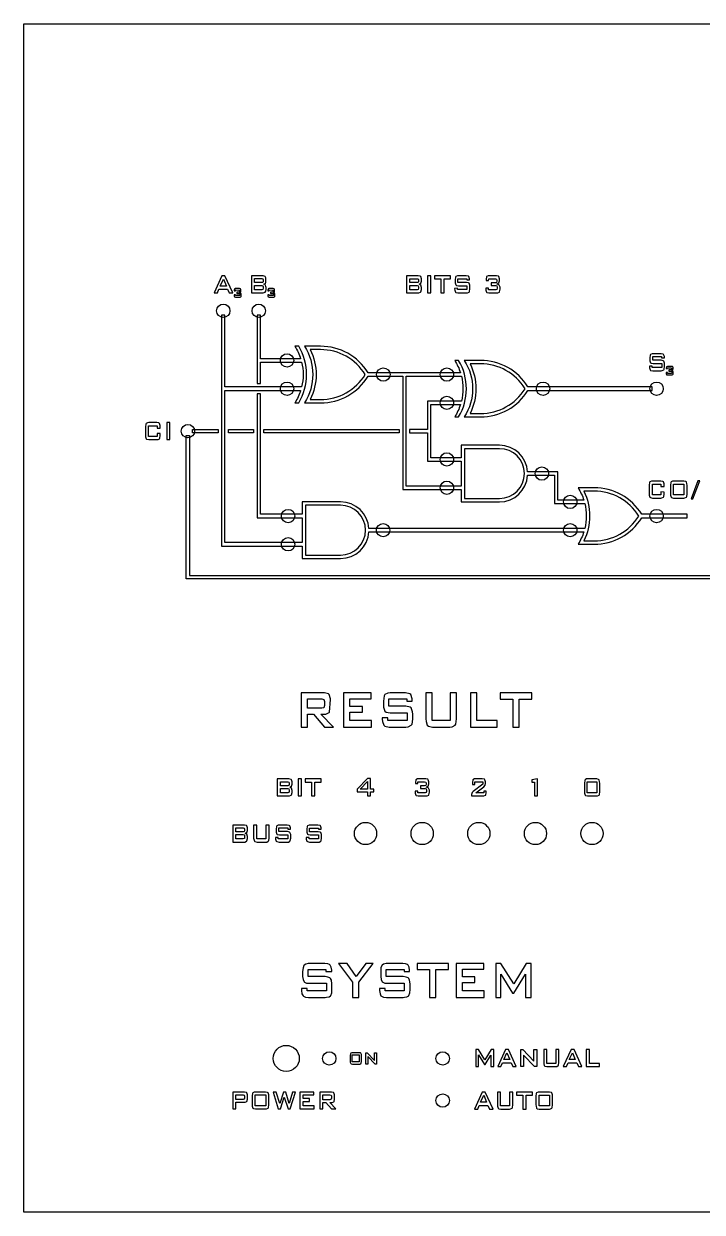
# Model space of a CAD drawing. Header units: inches. Extents: x 17631.1 to 17696.1, y 16284.5 to 16310.9.
# Drawn here: x 17631.11 to 17637.1, y 16300.4 to 16310.9 of the extents above; entities that cross this region are included whole.
import ezdxf

# ---------------------------------------------------------------- set-up
doc = ezdxf.new("R2010")
doc.units = ezdxf.units.IN
doc.header["$MEASUREMENT"] = 0

msp = doc.modelspace()

# ---------------------------------------------------------------- linework, layer by layer
at = {"color": 1}
msp.add_lwpolyline([(17631.109, 16310.904), (17654.609, 16310.904), (17654.609, 16300.404), (17631.109, 16300.404)], close=True, dxfattribs=at)
at = {"color": 2, "linetype": 'ByBlock'}
for points in [[(17632.818, 16308.527), (17632.832, 16308.559), (17632.908, 16308.559), (17632.923, 16308.527), (17632.954, 16308.527), (17632.885, 16308.677), (17632.858, 16308.677), (17632.79, 16308.527)], [(17632.897, 16308.587), (17632.844, 16308.587), (17632.871, 16308.648)], [(17633.239, 16308.534), (17633.24, 16308.534), (17633.246, 16308.543), (17633.248, 16308.556), (17633.248, 16308.575), (17633.247, 16308.584), (17633.243, 16308.595), (17633.237, 16308.6), (17633.227, 16308.604), (17633.234, 16308.606), (17633.242, 16308.612), (17633.245, 16308.617), (17633.247, 16308.63), (17633.247, 16308.648), (17633.246, 16308.66), (17633.241, 16308.67), (17633.241, 16308.671), (17633.232, 16308.675), (17633.221, 16308.677), (17633.118, 16308.677), (17633.118, 16308.527), (17633.213, 16308.527), (17633.221, 16308.527), (17633.232, 16308.53)], [(17633.145, 16308.617), (17633.145, 16308.653), (17633.209, 16308.653), (17633.219, 16308.65), (17633.222, 16308.642), (17633.222, 16308.628), (17633.219, 16308.619), (17633.209, 16308.617)], [(17634.585, 16308.527), (17634.597, 16308.528), (17634.612, 16308.534), (17634.615, 16308.537), (17634.62, 16308.556), (17634.62, 16308.575), (17634.615, 16308.595), (17634.614, 16308.596), (17634.598, 16308.604), (17634.614, 16308.612), (17634.619, 16308.629), (17634.619, 16308.652), (17634.613, 16308.67), (17634.609, 16308.673), (17634.592, 16308.677), (17634.489, 16308.677), (17634.489, 16308.527)], [(17634.591, 16308.619), (17634.581, 16308.617), (17634.517, 16308.617), (17634.517, 16308.652), (17634.581, 16308.652), (17634.591, 16308.65), (17634.593, 16308.642), (17634.593, 16308.628)], [(17634.674, 16308.527), (17634.702, 16308.527), (17634.702, 16308.677), (17634.674, 16308.677)], [(17634.875, 16308.65), (17634.875, 16308.677), (17634.736, 16308.677), (17634.736, 16308.65), (17634.791, 16308.65), (17634.791, 16308.527), (17634.819, 16308.527), (17634.819, 16308.65)], [(17633.145, 16308.592), (17633.21, 16308.592), (17633.22, 16308.589), (17633.222, 16308.579), (17633.222, 16308.567), (17633.22, 16308.557), (17633.219, 16308.556), (17633.209, 16308.554), (17633.145, 16308.554)], [(17634.594, 16308.578), (17634.594, 16308.567), (17634.591, 16308.557), (17634.581, 16308.554), (17634.517, 16308.554), (17634.517, 16308.592), (17634.581, 16308.592), (17634.591, 16308.59)], [(17632.285, 16307.353), (17632.285, 16307.331), (17632.313, 16307.33), (17632.313, 16307.344), (17632.313, 16307.355), (17632.307, 16307.372), (17632.302, 16307.377), (17632.284, 16307.38), (17632.212, 16307.38), (17632.202, 16307.379), (17632.188, 16307.372), (17632.185, 16307.367), (17632.182, 16307.344), (17632.182, 16307.265), (17632.183, 16307.254), (17632.188, 16307.238), (17632.193, 16307.233), (17632.212, 16307.23), (17632.284, 16307.23), (17632.294, 16307.231), (17632.307, 16307.238), (17632.31, 16307.243), (17632.313, 16307.265), (17632.313, 16307.283), (17632.285, 16307.283), (17632.285, 16307.258), (17632.21, 16307.258), (17632.21, 16307.353)], [(17632.371, 16307.23), (17632.399, 16307.23), (17632.399, 16307.38), (17632.371, 16307.38)], [(17632.573, 16306.03), (17636.784, 16306.03), (17638.036, 16306.03), (17638.036, 16306), (17636.784, 16306), (17632.543, 16306), (17632.543, 16307.266), (17632.573, 16307.266)], [(17632.825, 16307.32), (17632.825, 16307.29), (17632.597, 16307.29), (17632.597, 16307.32)], [(17633.138, 16307.32), (17633.138, 16307.29), (17632.915, 16307.29), (17632.915, 16307.32)], [(17636.761, 16306.84), (17636.756, 16306.857), (17636.751, 16306.861), (17636.732, 16306.864), (17636.66, 16306.864), (17636.65, 16306.864), (17636.637, 16306.857), (17636.634, 16306.851), (17636.631, 16306.829), (17636.631, 16306.749), (17636.631, 16306.739), (17636.637, 16306.722), (17636.642, 16306.718), (17636.66, 16306.714), (17636.732, 16306.714), (17636.742, 16306.715), (17636.756, 16306.722), (17636.759, 16306.727), (17636.762, 16306.749), (17636.762, 16306.767), (17636.734, 16306.768), (17636.734, 16306.742), (17636.658, 16306.742), (17636.658, 16306.837), (17636.734, 16306.837), (17636.734, 16306.815), (17636.762, 16306.815), (17636.762, 16306.829)], [(17636.959, 16306.722), (17636.962, 16306.727), (17636.965, 16306.749), (17636.965, 16306.829), (17636.964, 16306.84), (17636.959, 16306.857), (17636.953, 16306.861), (17636.935, 16306.864), (17636.846, 16306.864), (17636.836, 16306.864), (17636.823, 16306.857), (17636.82, 16306.851), (17636.817, 16306.829), (17636.817, 16306.749), (17636.817, 16306.739), (17636.823, 16306.722), (17636.828, 16306.718), (17636.846, 16306.714), (17636.935, 16306.714), (17636.945, 16306.715)], [(17636.845, 16306.837), (17636.937, 16306.837), (17636.937, 16306.742), (17636.845, 16306.742)]]:
    msp.add_lwpolyline(points, close=True, dxfattribs=at)
at = {"color": 2, "linetype": 'ByBlock', "flags": 128}
for points in [[(17635.045, 16308.644), (17635.044, 16308.652), (17635.038, 16308.67), (17635.034, 16308.674), (17635.015, 16308.677), (17634.947, 16308.677), (17634.937, 16308.676), (17634.924, 16308.67), (17634.92, 16308.664), (17634.917, 16308.642), (17634.917, 16308.625), (17634.918, 16308.614), (17634.924, 16308.597), (17634.928, 16308.593), (17634.947, 16308.59), (17635.021, 16308.59), (17635.021, 16308.555), (17634.937, 16308.555), (17634.937, 16308.567), (17634.912, 16308.566), (17634.912, 16308.563), (17634.913, 16308.551), (17634.919, 16308.534), (17634.924, 16308.53), (17634.942, 16308.527), (17635.017, 16308.527), (17635.027, 16308.528), (17635.04, 16308.534), (17635.043, 16308.54), (17635.046, 16308.563), (17635.046, 16308.594), (17635.04, 16308.611), (17635.035, 16308.615), (17635.017, 16308.619), (17634.941, 16308.619), (17634.941, 16308.651), (17635.021, 16308.651), (17635.021, 16308.641), (17635.045, 16308.641)], [(17635.303, 16308.67), (17635.3, 16308.673), (17635.282, 16308.676), (17635.209, 16308.676), (17635.195, 16308.67), (17635.193, 16308.668), (17635.19, 16308.647), (17635.19, 16308.637), (17635.213, 16308.637), (17635.214, 16308.652), (17635.272, 16308.651), (17635.281, 16308.648), (17635.284, 16308.637), (17635.284, 16308.63), (17635.281, 16308.619), (17635.272, 16308.616), (17635.236, 16308.616), (17635.236, 16308.592), (17635.277, 16308.592), (17635.286, 16308.589), (17635.288, 16308.578), (17635.288, 16308.567), (17635.286, 16308.556), (17635.277, 16308.553), (17635.212, 16308.553), (17635.212, 16308.568), (17635.187, 16308.568), (17635.187, 16308.55), (17635.193, 16308.533), (17635.197, 16308.53), (17635.215, 16308.527), (17635.293, 16308.527), (17635.308, 16308.534), (17635.31, 16308.537), (17635.314, 16308.558), (17635.314, 16308.578), (17635.307, 16308.596), (17635.303, 16308.599), (17635.286, 16308.605), (17635.289, 16308.606), (17635.304, 16308.614), (17635.309, 16308.633), (17635.309, 16308.652)], [(17633.023, 16308.561), (17633.021, 16308.563), (17633.012, 16308.564), (17632.976, 16308.564), (17632.969, 16308.561), (17632.968, 16308.56), (17632.966, 16308.549), (17632.966, 16308.545), (17632.978, 16308.545), (17632.978, 16308.552), (17633.008, 16308.551), (17633.012, 16308.55), (17633.013, 16308.545), (17633.013, 16308.541), (17633.012, 16308.535), (17633.008, 16308.534), (17632.99, 16308.534), (17632.99, 16308.522), (17633.01, 16308.522), (17633.015, 16308.52), (17633.016, 16308.515), (17633.016, 16308.509), (17633.015, 16308.504), (17633.01, 16308.502), (17632.977, 16308.502), (17632.977, 16308.51), (17632.965, 16308.51), (17632.965, 16308.501), (17632.968, 16308.492), (17632.97, 16308.491), (17632.979, 16308.489), (17633.018, 16308.489), (17633.025, 16308.493), (17633.027, 16308.494), (17633.028, 16308.505), (17633.028, 16308.515), (17633.025, 16308.524), (17633.023, 16308.525), (17633.014, 16308.528), (17633.016, 16308.529), (17633.023, 16308.533), (17633.026, 16308.542), (17633.026, 16308.552)], [(17633.32, 16308.561), (17633.319, 16308.563), (17633.31, 16308.564), (17633.273, 16308.564), (17633.266, 16308.561), (17633.265, 16308.56), (17633.264, 16308.55), (17633.264, 16308.545), (17633.275, 16308.545), (17633.276, 16308.552), (17633.305, 16308.551), (17633.309, 16308.55), (17633.311, 16308.545), (17633.311, 16308.541), (17633.309, 16308.536), (17633.305, 16308.534), (17633.287, 16308.534), (17633.287, 16308.522), (17633.307, 16308.522), (17633.312, 16308.521), (17633.313, 16308.515), (17633.313, 16308.51), (17633.312, 16308.504), (17633.307, 16308.503), (17633.275, 16308.503), (17633.275, 16308.51), (17633.262, 16308.51), (17633.262, 16308.501), (17633.265, 16308.492), (17633.267, 16308.491), (17633.276, 16308.489), (17633.316, 16308.489), (17633.323, 16308.493), (17633.324, 16308.495), (17633.326, 16308.505), (17633.326, 16308.515), (17633.322, 16308.524), (17633.32, 16308.525), (17633.312, 16308.529), (17633.313, 16308.529), (17633.321, 16308.533), (17633.323, 16308.543), (17633.323, 16308.552)], [(17636.838, 16307.873), (17636.836, 16307.875), (17636.827, 16307.876), (17636.791, 16307.876), (17636.784, 16307.873), (17636.783, 16307.872), (17636.781, 16307.862), (17636.781, 16307.857), (17636.792, 16307.857), (17636.793, 16307.864), (17636.822, 16307.863), (17636.827, 16307.862), (17636.828, 16307.857), (17636.828, 16307.853), (17636.827, 16307.848), (17636.822, 16307.846), (17636.804, 16307.846), (17636.804, 16307.834), (17636.824, 16307.834), (17636.829, 16307.833), (17636.83, 16307.827), (17636.83, 16307.822), (17636.829, 16307.816), (17636.824, 16307.815), (17636.792, 16307.815), (17636.792, 16307.822), (17636.78, 16307.822), (17636.78, 16307.813), (17636.783, 16307.805), (17636.784, 16307.803), (17636.794, 16307.801), (17636.833, 16307.801), (17636.84, 16307.805), (17636.841, 16307.807), (17636.843, 16307.817), (17636.843, 16307.827), (17636.839, 16307.836), (17636.838, 16307.837), (17636.829, 16307.841), (17636.831, 16307.841), (17636.838, 16307.845), (17636.841, 16307.855), (17636.841, 16307.864)], [(17637.06, 16306.866), (17637, 16306.706), (17637.015, 16306.706), (17637.076, 16306.866)], [(17633.764, 16304.915), (17633.764, 16304.88), (17633.758, 16304.861), (17633.739, 16304.856), (17633.614, 16304.856), (17633.614, 16304.939), (17633.739, 16304.939), (17633.758, 16304.935)], [(17633.987, 16304.748), (17633.987, 16304.822), (17634.098, 16304.822), (17634.098, 16304.873), (17633.987, 16304.873), (17633.987, 16304.94), (17634.177, 16304.94), (17634.177, 16304.992), (17633.931, 16304.992), (17633.931, 16304.691), (17634.18, 16304.691), (17634.18, 16304.748)], [(17634.539, 16304.925), (17634.538, 16304.941), (17634.527, 16304.977), (17634.517, 16304.985), (17634.48, 16304.992), (17634.344, 16304.992), (17634.323, 16304.989), (17634.297, 16304.977), (17634.29, 16304.965), (17634.284, 16304.92), (17634.284, 16304.887), (17634.285, 16304.865), (17634.297, 16304.831), (17634.307, 16304.823), (17634.344, 16304.816), (17634.494, 16304.816), (17634.494, 16304.748), (17634.324, 16304.748), (17634.324, 16304.771), (17634.274, 16304.771), (17634.274, 16304.761), (17634.275, 16304.74), (17634.287, 16304.706), (17634.297, 16304.698), (17634.334, 16304.691), (17634.482, 16304.691), (17634.503, 16304.692), (17634.53, 16304.706), (17634.537, 16304.717), (17634.543, 16304.761), (17634.543, 16304.804), (17634.542, 16304.825), (17634.53, 16304.859), (17634.52, 16304.867), (17634.482, 16304.874), (17634.333, 16304.874), (17634.333, 16304.939), (17634.49, 16304.939), (17634.49, 16304.919), (17634.539, 16304.919)], [(17634.929, 16304.992), (17634.874, 16304.992), (17634.874, 16304.748), (17634.715, 16304.748), (17634.715, 16304.992), (17634.659, 16304.992), (17634.659, 16304.763), (17634.66, 16304.74), (17634.671, 16304.707), (17634.682, 16304.698), (17634.718, 16304.691), (17634.87, 16304.691), (17634.89, 16304.693), (17634.917, 16304.707), (17634.923, 16304.717), (17634.929, 16304.763)], [(17635.108, 16304.748), (17635.108, 16304.992), (17635.052, 16304.992), (17635.052, 16304.691), (17635.289, 16304.691), (17635.289, 16304.748)], [(17635.593, 16304.938), (17635.593, 16304.992), (17635.316, 16304.992), (17635.316, 16304.938), (17635.426, 16304.938), (17635.426, 16304.691), (17635.482, 16304.691), (17635.482, 16304.938)], [(17633.473, 16304.151), (17633.472, 16304.151), (17633.457, 16304.159), (17633.472, 16304.167), (17633.477, 16304.185), (17633.477, 16304.207), (17633.471, 16304.225), (17633.468, 16304.228), (17633.45, 16304.232), (17633.347, 16304.232), (17633.347, 16304.082), (17633.443, 16304.082), (17633.455, 16304.083), (17633.469, 16304.089), (17633.473, 16304.093), (17633.478, 16304.112), (17633.478, 16304.131)], [(17633.452, 16304.197), (17633.452, 16304.183), (17633.449, 16304.174), (17633.439, 16304.172), (17633.375, 16304.172), (17633.375, 16304.208), (17633.439, 16304.208), (17633.449, 16304.205)], [(17633.56, 16304.232), (17633.532, 16304.232), (17633.532, 16304.082), (17633.56, 16304.082)], [(17633.733, 16304.205), (17633.733, 16304.232), (17633.594, 16304.232), (17633.594, 16304.205), (17633.65, 16304.205), (17633.65, 16304.082), (17633.678, 16304.082), (17633.678, 16304.205)], [(17634.199, 16304.117), (17634.199, 16304.142), (17634.17, 16304.142), (17634.17, 16304.236), (17634.143, 16304.236), (17634.053, 16304.142), (17634.053, 16304.117), (17634.144, 16304.117), (17634.144, 16304.082), (17634.17, 16304.082), (17634.17, 16304.117)], [(17634.144, 16304.142), (17634.079, 16304.142), (17634.144, 16304.209)], [(17634.679, 16304.225), (17634.676, 16304.229), (17634.658, 16304.232), (17634.585, 16304.232), (17634.571, 16304.225), (17634.569, 16304.224), (17634.566, 16304.202), (17634.566, 16304.193), (17634.589, 16304.193), (17634.589, 16304.207), (17634.648, 16304.206), (17634.657, 16304.203), (17634.66, 16304.193), (17634.66, 16304.185), (17634.657, 16304.174), (17634.648, 16304.172), (17634.612, 16304.172), (17634.612, 16304.147), (17634.653, 16304.147), (17634.662, 16304.144), (17634.664, 16304.133), (17634.664, 16304.122), (17634.662, 16304.111), (17634.653, 16304.108), (17634.588, 16304.108), (17634.588, 16304.123), (17634.563, 16304.123), (17634.563, 16304.106), (17634.569, 16304.088), (17634.573, 16304.086), (17634.591, 16304.082), (17634.669, 16304.082), (17634.684, 16304.089), (17634.686, 16304.093), (17634.69, 16304.114), (17634.69, 16304.133), (17634.683, 16304.151), (17634.679, 16304.154), (17634.662, 16304.16), (17634.665, 16304.161), (17634.68, 16304.169), (17634.685, 16304.188), (17634.685, 16304.208)], [(17635.185, 16304.202), (17635.185, 16304.208), (17635.179, 16304.225), (17635.176, 16304.229), (17635.157, 16304.232), (17635.088, 16304.232), (17635.074, 16304.225), (17635.072, 16304.224), (17635.069, 16304.202), (17635.069, 16304.183), (17635.092, 16304.183), (17635.092, 16304.206), (17635.161, 16304.206), (17635.161, 16304.187), (17635.077, 16304.122), (17635.066, 16304.111), (17635.062, 16304.095), (17635.062, 16304.082), (17635.171, 16304.082), (17635.185, 16304.088), (17635.187, 16304.09), (17635.191, 16304.111), (17635.191, 16304.123), (17635.169, 16304.123), (17635.169, 16304.108), (17635.099, 16304.108), (17635.17, 16304.162), (17635.183, 16304.176), (17635.185, 16304.193)], [(17635.645, 16304.233), (17635.594, 16304.224), (17635.594, 16304.203), (17635.619, 16304.203), (17635.619, 16304.082), (17635.645, 16304.082)], [(17636.194, 16304.196), (17636.193, 16304.207), (17636.188, 16304.224), (17636.184, 16304.228), (17636.167, 16304.232), (17636.077, 16304.232), (17636.064, 16304.224), (17636.061, 16304.219), (17636.058, 16304.196), (17636.058, 16304.117), (17636.059, 16304.107), (17636.064, 16304.089), (17636.068, 16304.086), (17636.085, 16304.082), (17636.175, 16304.082), (17636.188, 16304.089), (17636.191, 16304.094), (17636.194, 16304.117)], [(17636.083, 16304.206), (17636.169, 16304.206), (17636.169, 16304.108), (17636.083, 16304.108)], [(17633.452, 16304.134), (17633.452, 16304.122), (17633.449, 16304.112), (17633.439, 16304.109), (17633.375, 16304.109), (17633.375, 16304.147), (17633.439, 16304.147), (17633.449, 16304.144)], [(17633.078, 16303.744), (17633.063, 16303.753), (17633.078, 16303.76), (17633.084, 16303.777), (17633.084, 16303.8), (17633.077, 16303.817), (17633.074, 16303.82), (17633.057, 16303.825), (17632.954, 16303.825), (17632.954, 16303.674), (17633.049, 16303.674), (17633.061, 16303.675), (17633.075, 16303.682), (17633.079, 16303.685), (17633.085, 16303.705), (17633.085, 16303.723), (17633.079, 16303.743)], [(17633.058, 16303.789), (17633.058, 16303.775), (17633.055, 16303.767), (17633.045, 16303.765), (17632.981, 16303.765), (17632.981, 16303.801), (17633.045, 16303.801), (17633.055, 16303.798)], [(17633.246, 16303.825), (17633.246, 16303.703), (17633.167, 16303.703), (17633.167, 16303.825), (17633.138, 16303.825), (17633.138, 16303.71), (17633.139, 16303.699), (17633.145, 16303.682), (17633.15, 16303.678), (17633.169, 16303.674), (17633.244, 16303.674), (17633.254, 16303.675), (17633.267, 16303.682), (17633.271, 16303.688), (17633.274, 16303.71), (17633.274, 16303.825)], [(17633.464, 16303.792), (17633.463, 16303.8), (17633.458, 16303.817), (17633.453, 16303.821), (17633.434, 16303.825), (17633.366, 16303.825), (17633.356, 16303.824), (17633.343, 16303.817), (17633.339, 16303.812), (17633.336, 16303.789), (17633.336, 16303.772), (17633.337, 16303.762), (17633.343, 16303.745), (17633.347, 16303.74), (17633.366, 16303.737), (17633.441, 16303.737), (17633.441, 16303.703), (17633.356, 16303.703), (17633.356, 16303.715), (17633.331, 16303.714), (17633.331, 16303.71), (17633.332, 16303.699), (17633.338, 16303.682), (17633.343, 16303.678), (17633.362, 16303.674), (17633.436, 16303.674), (17633.446, 16303.675), (17633.459, 16303.682), (17633.462, 16303.688), (17633.465, 16303.71), (17633.465, 16303.741), (17633.459, 16303.759), (17633.454, 16303.763), (17633.436, 16303.767), (17633.361, 16303.767), (17633.361, 16303.799), (17633.44, 16303.799), (17633.44, 16303.788), (17633.464, 16303.788)], [(17633.058, 16303.726), (17633.058, 16303.715), (17633.056, 16303.705), (17633.045, 16303.702), (17632.981, 16303.702), (17632.981, 16303.74), (17633.045, 16303.74), (17633.056, 16303.737)], [(17633.776, 16302.53), (17633.827, 16302.53), (17633.827, 16302.536), (17633.827, 16302.542), (17633.823, 16302.569), (17633.813, 16302.587), (17633.809, 16302.593), (17633.792, 16302.6), (17633.767, 16302.602), (17633.631, 16302.602), (17633.619, 16302.602), (17633.598, 16302.596), (17633.584, 16302.587), (17633.58, 16302.583), (17633.574, 16302.562), (17633.57, 16302.53), (17633.57, 16302.497), (17633.57, 16302.488), (17633.574, 16302.46), (17633.584, 16302.441), (17633.588, 16302.437), (17633.605, 16302.429), (17633.631, 16302.427), (17633.78, 16302.427), (17633.78, 16302.359), (17633.611, 16302.359), (17633.611, 16302.381), (17633.561, 16302.381), (17633.561, 16302.373), (17633.561, 16302.363), (17633.565, 16302.334), (17633.574, 16302.317), (17633.578, 16302.313), (17633.596, 16302.305), (17633.621, 16302.301), (17633.769, 16302.301), (17633.78, 16302.303), (17633.804, 16302.307), (17633.817, 16302.317), (17633.821, 16302.32), (17633.827, 16302.342), (17633.829, 16302.373), (17633.829, 16302.414), (17633.829, 16302.423), (17633.825, 16302.453), (17633.817, 16302.47), (17633.811, 16302.474), (17633.794, 16302.482), (17633.769, 16302.486), (17633.619, 16302.486), (17633.619, 16302.55), (17633.776, 16302.55)], [(17634.068, 16302.437), (17634.192, 16302.602), (17634.128, 16302.602), (17634.044, 16302.488), (17633.963, 16302.602), (17633.887, 16302.602), (17634.011, 16302.437), (17634.011, 16302.301), (17634.068, 16302.301)], [(17634.519, 16302.414), (17634.519, 16302.423), (17634.515, 16302.453), (17634.507, 16302.47), (17634.501, 16302.474), (17634.484, 16302.482), (17634.458, 16302.486), (17634.309, 16302.486), (17634.309, 16302.55), (17634.466, 16302.55), (17634.466, 16302.53), (17634.515, 16302.53), (17634.515, 16302.536), (17634.515, 16302.542), (17634.511, 16302.569), (17634.503, 16302.587), (17634.497, 16302.593), (17634.48, 16302.6), (17634.456, 16302.602), (17634.318, 16302.602), (17634.309, 16302.602), (17634.285, 16302.596), (17634.272, 16302.587), (17634.27, 16302.583), (17634.262, 16302.562), (17634.26, 16302.53), (17634.26, 16302.497), (17634.26, 16302.488), (17634.264, 16302.46), (17634.272, 16302.441), (17634.278, 16302.437), (17634.295, 16302.429), (17634.318, 16302.427), (17634.468, 16302.427), (17634.468, 16302.359), (17634.299, 16302.359), (17634.299, 16302.381), (17634.25, 16302.381), (17634.25, 16302.373), (17634.25, 16302.363), (17634.254, 16302.334), (17634.262, 16302.317), (17634.268, 16302.313), (17634.285, 16302.305), (17634.311, 16302.301), (17634.458, 16302.301), (17634.47, 16302.303), (17634.491, 16302.307), (17634.507, 16302.317), (17634.509, 16302.32), (17634.517, 16302.342), (17634.519, 16302.373)], [(17634.857, 16302.548), (17634.857, 16302.602), (17634.581, 16302.602), (17634.581, 16302.548), (17634.69, 16302.548), (17634.69, 16302.301), (17634.746, 16302.301), (17634.746, 16302.548)], [(17634.981, 16302.359), (17634.981, 16302.433), (17635.092, 16302.433), (17635.092, 16302.484), (17634.981, 16302.484), (17634.981, 16302.552), (17635.171, 16302.552), (17635.171, 16302.602), (17634.925, 16302.602), (17634.925, 16302.301), (17635.173, 16302.301), (17635.173, 16302.359)], [(17635.589, 16302.602), (17635.544, 16302.602), (17635.434, 16302.422), (17635.321, 16302.602), (17635.276, 16302.602), (17635.276, 16302.301), (17635.321, 16302.301), (17635.321, 16302.507), (17635.424, 16302.338), (17635.436, 16302.338), (17635.537, 16302.507), (17635.537, 16302.301), (17635.589, 16302.301)], [(17635.258, 16301.841), (17635.235, 16301.841), (17635.18, 16301.75), (17635.123, 16301.841), (17635.1, 16301.841), (17635.1, 16301.691), (17635.123, 16301.691), (17635.123, 16301.794), (17635.175, 16301.709), (17635.181, 16301.709), (17635.232, 16301.793), (17635.232, 16301.691), (17635.258, 16301.691)], [(17635.388, 16301.841), (17635.362, 16301.841), (17635.294, 16301.691), (17635.321, 16301.691), (17635.335, 16301.724), (17635.411, 16301.724), (17635.426, 16301.691), (17635.457, 16301.691)], [(17635.4, 16301.752), (17635.348, 16301.752), (17635.374, 16301.813)], [(17635.637, 16301.691), (17635.618, 16301.691), (17635.52, 16301.793), (17635.52, 16301.691), (17635.496, 16301.691), (17635.496, 16301.841), (17635.515, 16301.841), (17635.611, 16301.74), (17635.611, 16301.841), (17635.637, 16301.841)], [(17635.806, 16301.841), (17635.806, 16301.719), (17635.726, 16301.719), (17635.726, 16301.841), (17635.699, 16301.841), (17635.699, 16301.716), (17635.704, 16301.699), (17635.709, 16301.694), (17635.727, 16301.691), (17635.803, 16301.691), (17635.814, 16301.692), (17635.827, 16301.699), (17635.831, 16301.704), (17635.833, 16301.726), (17635.833, 16301.841)], [(17635.967, 16301.841), (17635.94, 16301.841), (17635.872, 16301.691), (17635.9, 16301.691), (17635.914, 16301.724), (17635.99, 16301.724), (17636.005, 16301.691), (17636.036, 16301.691)], [(17635.978, 16301.752), (17635.925, 16301.752), (17635.953, 16301.813)], [(17636.102, 16301.719), (17636.102, 16301.841), (17636.075, 16301.841), (17636.075, 16301.691), (17636.192, 16301.691), (17636.192, 16301.719)], [(17633.084, 16301.404), (17633.084, 16301.442), (17633.077, 16301.459), (17633.075, 16301.463), (17633.056, 16301.466), (17632.954, 16301.466), (17632.954, 16301.317), (17632.982, 16301.317), (17632.982, 16301.375), (17633.063, 16301.375), (17633.077, 16301.382), (17633.079, 16301.383)], [(17633.273, 16301.431), (17633.271, 16301.442), (17633.267, 16301.459), (17633.261, 16301.463), (17633.243, 16301.466), (17633.144, 16301.466), (17633.131, 16301.459), (17633.128, 16301.454), (17633.124, 16301.431), (17633.124, 16301.352), (17633.125, 16301.341), (17633.131, 16301.324), (17633.136, 16301.32), (17633.154, 16301.317), (17633.253, 16301.317), (17633.267, 16301.324), (17633.269, 16301.329), (17633.273, 16301.352)], [(17633.482, 16301.466), (17633.453, 16301.366), (17633.421, 16301.466), (17633.401, 16301.466), (17633.369, 16301.366), (17633.338, 16301.466), (17633.309, 16301.466), (17633.355, 16301.317), (17633.375, 16301.317), (17633.408, 16301.42), (17633.442, 16301.317), (17633.46, 16301.317), (17633.507, 16301.466)], [(17633.575, 16301.344), (17633.575, 16301.382), (17633.63, 16301.382), (17633.63, 16301.408), (17633.575, 16301.408), (17633.575, 16301.441), (17633.669, 16301.441), (17633.669, 16301.466), (17633.546, 16301.466), (17633.546, 16301.317), (17633.671, 16301.317), (17633.671, 16301.344)], [(17635.252, 16301.316), (17635.183, 16301.466), (17635.156, 16301.466), (17635.088, 16301.316), (17635.116, 16301.316), (17635.13, 16301.348), (17635.206, 16301.348), (17635.221, 16301.316)], [(17635.398, 16301.466), (17635.398, 16301.344), (17635.318, 16301.344), (17635.318, 16301.466), (17635.291, 16301.466), (17635.291, 16301.34), (17635.296, 16301.323), (17635.302, 16301.319), (17635.321, 16301.316), (17635.397, 16301.316), (17635.406, 16301.317), (17635.42, 16301.323), (17635.423, 16301.329), (17635.425, 16301.352), (17635.425, 16301.466)], [(17635.599, 16301.439), (17635.599, 16301.466), (17635.46, 16301.466), (17635.46, 16301.439), (17635.515, 16301.439), (17635.515, 16301.316), (17635.543, 16301.316), (17635.543, 16301.439)], [(17635.778, 16301.43), (17635.777, 16301.441), (17635.772, 16301.459), (17635.767, 16301.462), (17635.749, 16301.466), (17635.65, 16301.466), (17635.636, 16301.459), (17635.633, 16301.453), (17635.63, 16301.43), (17635.63, 16301.352), (17635.631, 16301.34), (17635.636, 16301.323), (17635.642, 16301.319), (17635.66, 16301.316), (17635.749, 16301.316), (17635.759, 16301.317), (17635.772, 16301.323), (17635.775, 16301.329), (17635.778, 16301.352)], [(17633.057, 16301.428), (17633.057, 16301.412), (17633.054, 16301.403), (17633.045, 16301.401), (17632.982, 16301.401), (17632.982, 16301.441), (17633.045, 16301.441), (17633.054, 16301.437)], [(17633.153, 16301.44), (17633.245, 16301.44), (17633.245, 16301.344), (17633.153, 16301.344)], [(17633.825, 16301.428), (17633.825, 16301.411), (17633.822, 16301.402), (17633.812, 16301.398), (17633.75, 16301.398), (17633.75, 16301.441), (17633.812, 16301.441), (17633.822, 16301.437)], [(17635.194, 16301.376), (17635.142, 16301.376), (17635.169, 16301.437)], [(17635.658, 16301.439), (17635.75, 16301.439), (17635.75, 16301.344), (17635.658, 16301.344)]]:
    msp.add_lwpolyline(points, close=True, dxfattribs=at)
at = {"color": 2}
for points in [[(17633.168, 16306.54), (17633.567, 16306.54), (17633.567, 16306.32), (17632.885, 16306.32), (17632.885, 16307.665), (17633.553, 16307.665, -0.065776), (17633.502, 16307.555), (17633.537, 16307.555, 0.271886), (17633.537, 16308.055), (17633.502, 16308.055, -0.065763), (17633.553, 16307.945), (17633.198, 16307.945), (17633.198, 16308.329), (17633.168, 16308.329), (17633.168, 16307.725), (17633.198, 16307.725), (17633.198, 16307.915), (17633.562, 16307.915, -0.120313), (17633.562, 16307.695), (17633.124, 16307.695), (17632.885, 16307.695), (17632.885, 16308.329), (17632.855, 16308.329), (17632.855, 16306.29), (17633.567, 16306.29), (17633.567, 16306.18), (17633.906, 16306.18, 0.396734), (17634.156, 16306.415), (17636.053, 16306.415, -0.065788), (17636.002, 16306.305), (17636.144, 16306.305, 0.26243), (17636.564, 16306.54), (17636.965, 16306.54), (17636.965, 16306.57), (17636.564, 16306.57, 0.262427), (17636.144, 16306.805), (17636.002, 16306.805, -0.065788), (17636.053, 16306.695), (17635.823, 16306.695), (17635.823, 16306.945), (17635.823, 16306.945), (17635.557, 16306.945, 0.396734), (17635.308, 16307.18), (17634.969, 16307.18), (17634.969, 16307.07), (17634.702, 16307.07), (17634.702, 16307.54), (17634.964, 16307.54, -0.065776), (17634.913, 16307.43), (17634.913, 16307.43), (17634.948, 16307.43, 0.271886), (17634.948, 16307.93), (17634.913, 16307.93, -0.065763), (17634.964, 16307.82), (17634.149, 16307.82, 0.262427), (17633.729, 16308.055), (17633.587, 16308.055, -0.292631), (17633.587, 16307.555), (17633.729, 16307.555, 0.262427), (17634.149, 16307.79), (17634.454, 16307.79), (17634.454, 16306.79), (17634.969, 16306.79), (17634.969, 16306.68), (17635.308, 16306.68, 0.396734), (17635.557, 16306.915), (17635.793, 16306.915), (17635.793, 16306.665), (17636.062, 16306.665, -0.120276), (17636.062, 16306.445), (17634.156, 16306.445, 0.396734), (17633.906, 16306.68), (17633.567, 16306.68), (17633.567, 16306.57), (17633.198, 16306.57), (17633.198, 16307.635), (17633.168, 16307.635), (17633.168, 16307.611), (17633.168, 16306.54)], [(17636.657, 16307.695), (17635.56, 16307.695, 0.262427), (17635.14, 16307.93), (17634.998, 16307.93, -0.292631), (17634.998, 16307.43), (17635.14, 16307.43, 0.262427), (17635.56, 16307.665), (17636.657, 16307.665), (17636.657, 16307.695)]]:
    msp.add_lwpolyline(points, format="xyb", dxfattribs=at)
for points in [[(17633.638, 16307.585), (17633.729, 16307.585, 0.262041), (17634.123, 16307.805, 0.262041), (17633.729, 16308.025), (17633.638, 16308.025, -0.235107)], [(17635.049, 16307.46), (17635.14, 16307.46, 0.262041), (17635.534, 16307.68, 0.262041), (17635.14, 16307.9), (17635.049, 16307.9, -0.235107)], [(17634.969, 16306.82), (17634.484, 16306.82), (17634.484, 16307.364), (17634.484, 16307.79), (17634.973, 16307.79, -0.120313), (17634.973, 16307.57), (17634.672, 16307.57), (17634.672, 16307.32), (17634.514, 16307.32), (17634.514, 16307.29), (17634.672, 16307.29), (17634.672, 16307.04), (17634.969, 16307.04)], [(17634.999, 16306.71), (17635.308, 16306.71, 1), (17635.308, 16307.15), (17634.999, 16307.15)], [(17636.144, 16306.775), (17636.053, 16306.775, -0.235107), (17636.053, 16306.335), (17636.144, 16306.335, 0.262041), (17636.538, 16306.555, 0.262041)], [(17633.597, 16306.65), (17633.597, 16306.21), (17633.906, 16306.21, 1), (17633.906, 16306.65)]]:
    msp.add_lwpolyline(points, format="xyb", close=True, dxfattribs=at)
at = {"color": 2, "flags": 128}
for points in [[(17636.764, 16307.956), (17636.764, 16307.964), (17636.758, 16307.982), (17636.753, 16307.986), (17636.735, 16307.989), (17636.666, 16307.989), (17636.656, 16307.989), (17636.643, 16307.982), (17636.64, 16307.976), (17636.637, 16307.954), (17636.637, 16307.937), (17636.637, 16307.926), (17636.643, 16307.909), (17636.648, 16307.905), (17636.666, 16307.902), (17636.741, 16307.902), (17636.741, 16307.867), (17636.656, 16307.867), (17636.656, 16307.879), (17636.632, 16307.879), (17636.632, 16307.875), (17636.632, 16307.864), (17636.638, 16307.847), (17636.643, 16307.842), (17636.662, 16307.839), (17636.736, 16307.839), (17636.746, 16307.84), (17636.76, 16307.847), (17636.763, 16307.852), (17636.766, 16307.875), (17636.766, 16307.895), (17636.765, 16307.906), (17636.76, 16307.923), (17636.755, 16307.927), (17636.736, 16307.931), (17636.661, 16307.931), (17636.661, 16307.963), (17636.74, 16307.963), (17636.74, 16307.953), (17636.764, 16307.953)], [(17633.735, 16303.792), (17633.735, 16303.8), (17633.729, 16303.817), (17633.724, 16303.821), (17633.705, 16303.825), (17633.637, 16303.825), (17633.627, 16303.824), (17633.614, 16303.817), (17633.611, 16303.812), (17633.608, 16303.789), (17633.608, 16303.773), (17633.608, 16303.762), (17633.614, 16303.744), (17633.619, 16303.74), (17633.637, 16303.737), (17633.712, 16303.737), (17633.712, 16303.703), (17633.627, 16303.703), (17633.627, 16303.714), (17633.602, 16303.714), (17633.602, 16303.71), (17633.603, 16303.699), (17633.609, 16303.682), (17633.614, 16303.678), (17633.632, 16303.674), (17633.707, 16303.674), (17633.717, 16303.675), (17633.731, 16303.682), (17633.734, 16303.687), (17633.737, 16303.71), (17633.737, 16303.73), (17633.736, 16303.741), (17633.731, 16303.758), (17633.725, 16303.763), (17633.707, 16303.766), (17633.632, 16303.766), (17633.632, 16303.798), (17633.71, 16303.798), (17633.71, 16303.788), (17633.735, 16303.789)], [(17634.089, 16301.737), (17634.089, 16301.789), (17634.089, 16301.797), (17634.085, 16301.808), (17634.081, 16301.811), (17634.069, 16301.813), (17634.01, 16301.813), (17634.004, 16301.813), (17633.995, 16301.808), (17633.993, 16301.804), (17633.99, 16301.789), (17633.99, 16301.737), (17633.991, 16301.729), (17633.995, 16301.718), (17633.998, 16301.715), (17634.01, 16301.713), (17634.069, 16301.713), (17634.076, 16301.713), (17634.085, 16301.718), (17634.087, 16301.721)], [(17634.009, 16301.795), (17634.07, 16301.795), (17634.07, 16301.732), (17634.009, 16301.732)], [(17634.222, 16301.713), (17634.21, 16301.713), (17634.145, 16301.781), (17634.145, 16301.713), (17634.128, 16301.713), (17634.128, 16301.813), (17634.141, 16301.813), (17634.205, 16301.746), (17634.205, 16301.813), (17634.222, 16301.813)]]:
    msp.add_lwpolyline(points, close=True, dxfattribs=at)
at = {"color": 2}
msp.add_lwpolyline([(17633.228, 16307.29), (17633.228, 16307.32), (17634.424, 16307.32), (17634.424, 16307.29)], close=True, dxfattribs=at)
at = {"color": 2, "linetype": 'ByBlock', "flags": 128}
for points in [[(17633.732, 16304.805), (17633.775, 16304.805), (17633.805, 16304.818), (17633.808, 16304.822), (17633.817, 16304.933), (17633.817, 16304.941), (17633.805, 16304.978), (17633.798, 16304.984), (17633.764, 16304.992), (17633.558, 16304.992), (17633.558, 16304.691), (17633.614, 16304.691), (17633.614, 16304.805), (17633.666, 16304.805), (17633.763, 16304.691), (17633.842, 16304.691), (17633.732, 16304.805)], [(17633.852, 16301.442), (17633.845, 16301.459), (17633.842, 16301.463), (17633.825, 16301.466), (17633.722, 16301.466), (17633.722, 16301.317), (17633.75, 16301.317), (17633.75, 16301.373), (17633.776, 16301.373), (17633.825, 16301.317), (17633.865, 16301.317), (17633.81, 16301.373), (17633.83, 16301.373), (17633.845, 16301.38), (17633.848, 16301.382), (17633.852, 16301.402), (17633.852, 16301.442)]]:
    msp.add_lwpolyline(points, dxfattribs=at)
at = {"color": 1}
for centre, radius in [((17632.87, 16308.368), 0.059), ((17633.183, 16308.368), 0.059), ((17633.433, 16307.93), 0.059), ((17634.283, 16307.805), 0.059), ((17634.844, 16307.805), 0.059), ((17633.433, 16307.68), 0.059), ((17635.693, 16307.68), 0.059), ((17636.696, 16307.68), 0.059), ((17634.844, 16307.555), 0.059), ((17632.558, 16307.305), 0.059), ((17634.844, 16307.055), 0.059), ((17635.683, 16306.93), 0.059), ((17634.844, 16306.805), 0.059), ((17635.933, 16306.68), 0.059), ((17633.442, 16306.555), 0.059), ((17636.696, 16306.555), 0.059), ((17634.281, 16306.43), 0.059), ((17635.933, 16306.43), 0.059), ((17633.442, 16306.305), 0.059), ((17634.126, 16303.75), 0.098), ((17634.626, 16303.75), 0.098), ((17635.126, 16303.75), 0.098), ((17635.626, 16303.75), 0.098), ((17636.126, 16303.75), 0.098), ((17633.426, 16301.763), 0.115), ((17633.806, 16301.763), 0.059), ((17634.807, 16301.763), 0.059), ((17634.807, 16301.391), 0.059)]:
    msp.add_circle(centre, radius, dxfattribs=at)

doc.saveas('drawing.dxf')
